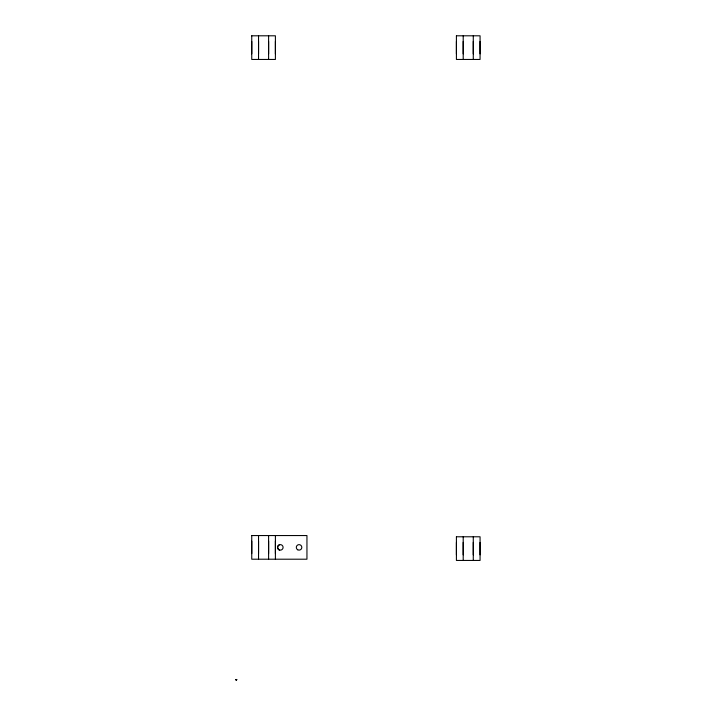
<?xml version="1.0" encoding="UTF-8"?>
<svg xmlns="http://www.w3.org/2000/svg" width="716" height="716" viewBox="0 0 716 716"><rect width="100%" height="100%" fill="white"/><g stroke="black" fill="none" stroke-linecap="round" stroke-linejoin="round"><path stroke-width="1.07" d="M236.217 679.475C237.506 679.672 235.868 680.075 236.343 679.654M236.343 679.905L236.853 679.744L235.931 679.77M236.611 679.77L235.931 679.878M258.539 559.205L258.539 535.55M258.539 59.455L258.539 35.8M268.607 559.205L268.607 535.55M268.607 59.455L268.607 35.8M275.4 559.205L275.4 535.55M463.207 560.44L463.207 536.785M463.207 59.455L463.207 35.8M473.276 560.44L473.276 536.785M473.276 59.455L473.276 35.8M279.616 544.715C276.931 545.297 276.994 549.521 279.67 550.058M236.262 679.457L236.217 680.119M480.069 41.421L480.069 53.843M480.069 542.406L480.069 554.828M473.276 41.421L473.276 53.843M473.276 542.406L473.276 554.828M463.207 41.421L463.207 53.843M463.207 542.406L463.207 554.828M456.414 41.421L456.414 53.843M456.414 542.406L456.414 554.828M275.4 41.421L275.4 53.843M275.4 541.171L275.4 553.593M268.607 41.421L268.607 53.843M268.607 541.171L268.607 553.593M258.539 41.421L258.539 53.843M258.539 541.171L258.539 553.593M251.746 41.421L251.746 53.843M251.746 541.171L251.746 553.593M251.746 535.55L251.746 559.205L306.949 559.205L306.949 535.55L251.746 535.55M251.746 35.8L251.746 59.455L275.4 59.455L275.4 35.8L251.746 35.8M456.414 536.785L456.414 560.44L480.069 560.44L480.069 536.785L456.414 536.785M456.414 35.8L456.414 59.455L480.069 59.455L480.069 35.8L456.414 35.8M278.954 549.772A2.757 2.757 0 0 0 283.097 547.382A2.757 2.757 0 0 0 278.954 544.992A2.757 2.757 0 0 0 278.954 549.772M297.686 549.772A2.757 2.757 0 0 0 301.821 547.382A2.757 2.757 0 0 0 297.686 544.992A2.757 2.757 0 0 0 297.686 549.772"/></g></svg>
